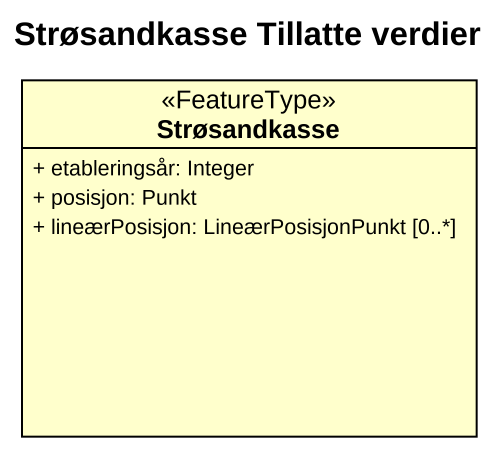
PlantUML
@startuml
title Strøsandkasse Tillatte verdier
hide circle
hide empty members
skinparam classAttributeIconSize 0
class Strøsandkasse <<FeatureType>> {
  + etableringsår: Integer
  + posisjon: Punkt
  + lineærPosisjon: LineærPosisjonPunkt [0..*]
}
@enduml
